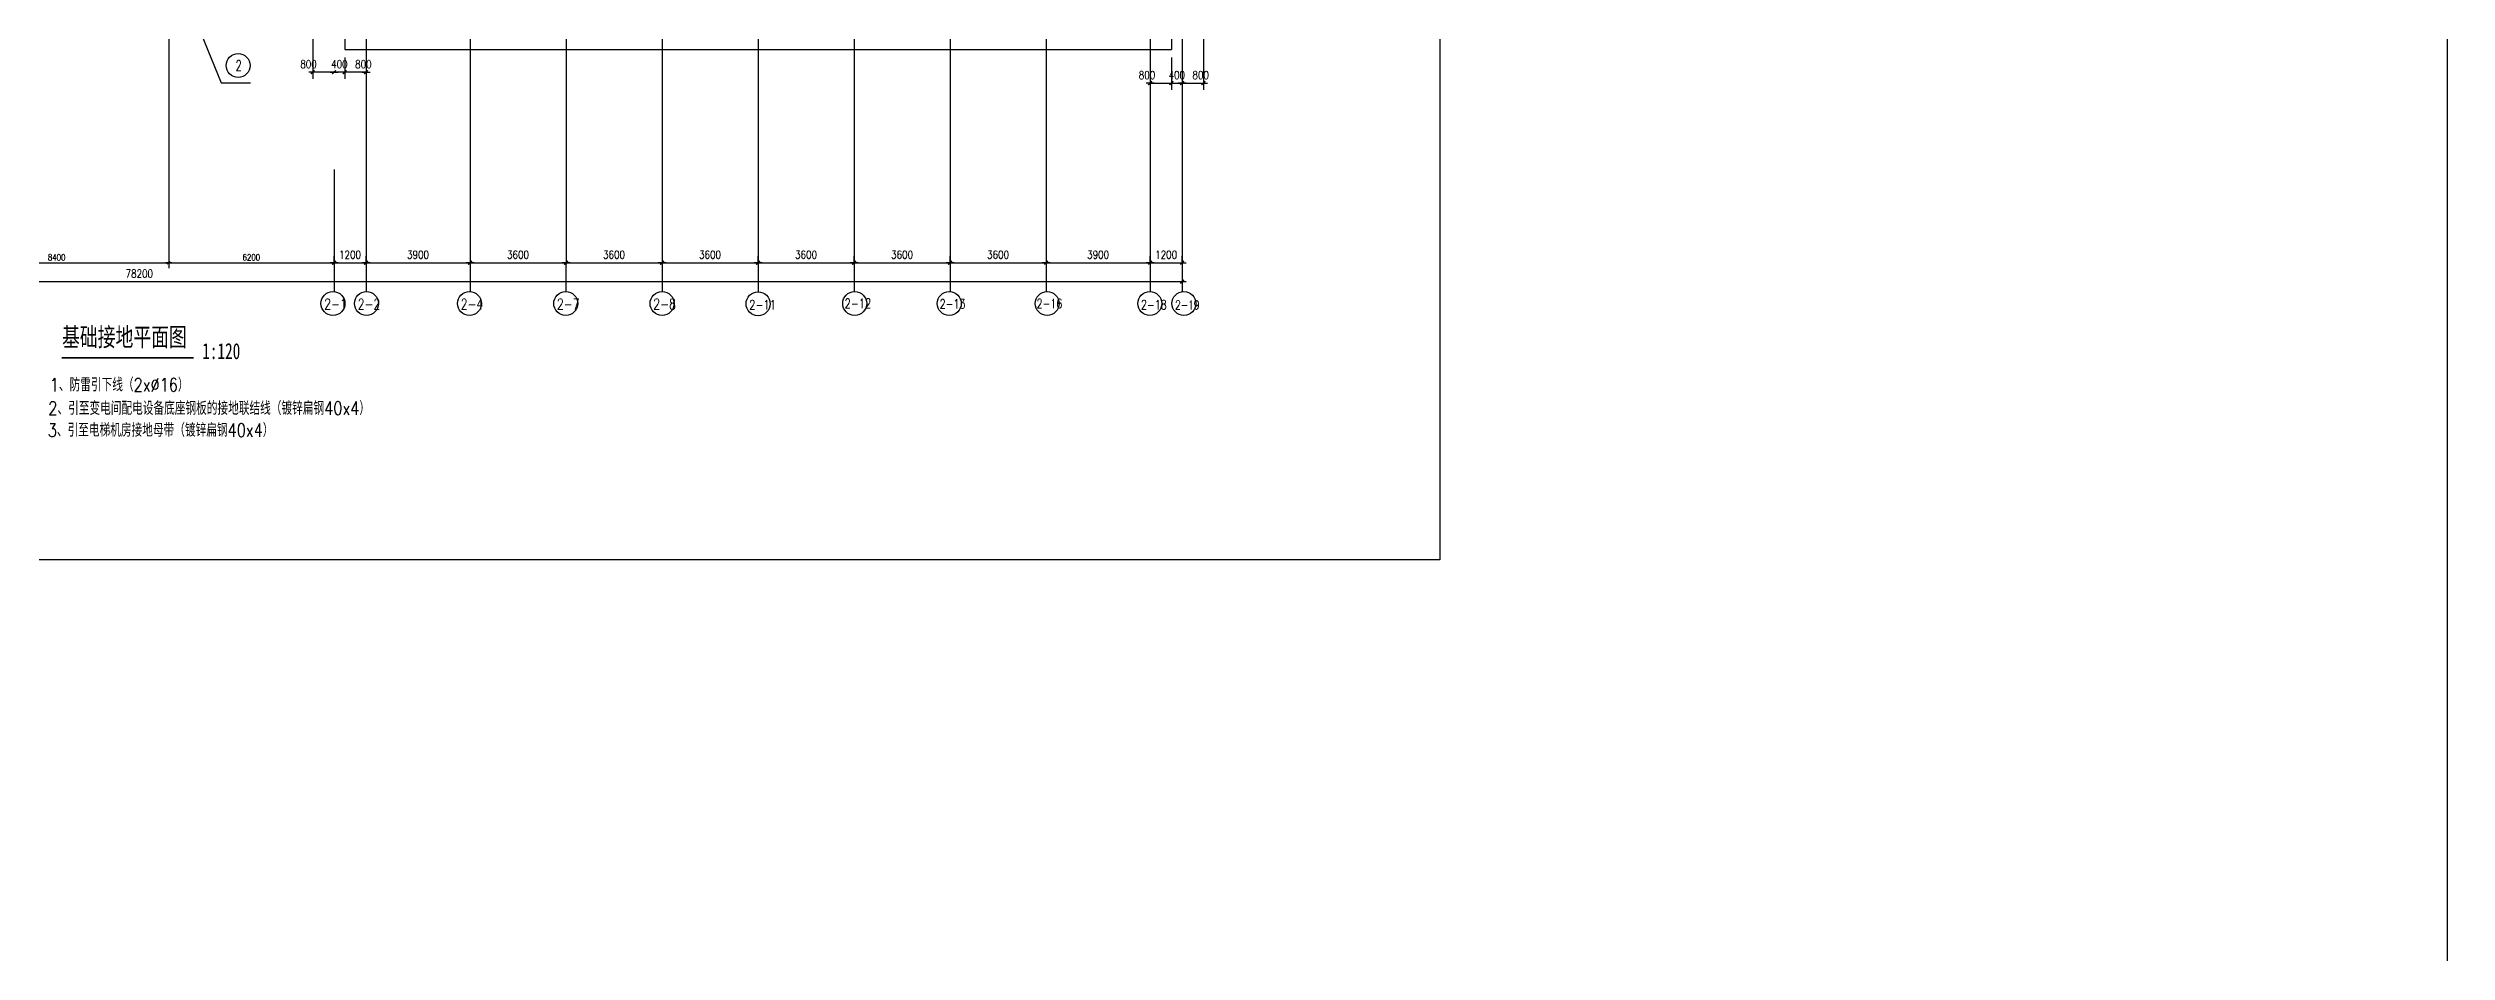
# Model space of a CAD drawing. Extents: x -170759 to 304867, y -311201 to 112352.
# Drawn here: x 214914 to 304867, y -209859 to -175936 of the extents above; entities that cross this region are included whole.
import ezdxf

# ---------------------------------------------------------------- set-up
doc = ezdxf.new("R2010")
doc.units = 0
doc.layers.get('0').update_dxf_attribs({"linetype": 'CONTINUOUS'})
doc.layers.get('DEFPOINTS').update_dxf_attribs({"linetype": 'CONTINUOUS'})
for name, color, linetype in [('7', 8, 'CONTINUOUS'), ('WAL', 20, 'CONTINUOUS'), ('ZHUANG', 7, 'CONTINUOUS'), ('图层1', 1, 'CONTINUOUS')]:
    doc.layers.add(name, color=color, linetype=linetype)
doc.styles.add('_HZTXT', font='txt.shx', dxfattribs={"width": 0.8, "bigfont": 'HZTXT.shx'})
doc.styles.add('DIM_FONT', font='SIMPLEX.shx', dxfattribs={"width": 0.8})
doc.styles.add('SONG', font='SimSun.ttf', dxfattribs={"height": 600})
doc.styles.add('STYLE1', font='txt.shx', dxfattribs={"width": 0.8, "bigfont": 'HZTXT.shx'})
doc.dimstyles.new('NORMAL', dxfattribs={"dimtxt": 300, "dimasz": 1, "dimexe": 250, "dimexo": 300, "dimgap": 150, "dimtad": 1, "dimdec": 0, "dimzin": 0, "dimdsep": 46, "dimtxsty": 'DIM_FONT', "dimblk": '_DIMX', "dimblk1": '_DIMX', "dimblk2": '_DIMX', "dimsah": 1, "dimcen": 2.5, "dimclrt": 7, "dimadec": 0, "dimazin": 0, "dimtfac": 1, "dimtdec": 0, "dimtix": 1, "dimtmove": 2, "dimatfit": 3, "dimldrblk": '_DIMX', "dimfxl": 0, "dimtolj": 1, "dimtzin": 0, "dimarcsym": 0})

# ---------------------------------------------------------------- blocks, each defined once
blk = doc.blocks.new('_DIMX')
blk.add_line((-150, 0), (150, 0))
at = {"const_width": 50}
blk.add_lwpolyline([(-70, -70), (70, 70)], dxfattribs=at)
blk = doc.blocks.new('*D123')
at = {"layer": 'DEFPOINTS', "color": 0}
for p in [(219439, -174852, 0), (225639, -180253), (225639, -183995)]:
    blk.add_point(p, dxfattribs=at)
at = {"layer": 'WAL', "color": 0, "lineweight": -2}
for p, q in [((225639, -180493), (225639, -184195)), ((219440, -183995), (225638, -183995))]:
    blk.add_line(p, q, dxfattribs=at)
at = {"layer": 'WAL', "color": 0, "lineweight": -2, "xscale": 0.8, "yscale": 0.8, "zscale": 0.8, "rotation": 180}
blk.add_blockref('_DIMX', (219439, -183995), dxfattribs=at)
at = {"layer": 'WAL', "color": 0, "lineweight": -2, "xscale": 0.8, "yscale": 0.8, "zscale": 0.8}
blk.add_blockref('_DIMX', (225639, -183995), dxfattribs=at)
at = {"layer": 'WAL', "color": 7, "insert": (222539, -183795), "char_height": 240, "attachment_point": 5, "style": '_HZTXT'}
blk.add_mtext('\\A1;6200', dxfattribs=at)
blk = doc.blocks.new('*D124')
at = {"layer": 'DEFPOINTS', "color": 0}
for p in [(219439, -174852, 0), (211039, -184294, 0), (219439, -183995)]:
    blk.add_point(p, dxfattribs=at)
at = {"layer": 'WAL', "color": 0, "lineweight": -2}
for p, q in [((219439, -175092), (219439, -184195)), ((211040, -183995), (219438, -183995))]:
    blk.add_line(p, q, dxfattribs=at)
at = {"layer": 'WAL', "color": 0, "lineweight": -2, "xscale": 0.8, "yscale": 0.8, "zscale": 0.8, "rotation": 180}
blk.add_blockref('_DIMX', (211039, -183995), dxfattribs=at)
at = {"layer": 'WAL', "color": 0, "lineweight": -2, "xscale": 0.8, "yscale": 0.8, "zscale": 0.8}
blk.add_blockref('_DIMX', (219439, -183995), dxfattribs=at)
at = {"layer": 'WAL', "color": 7, "insert": (215239, -183795), "char_height": 240, "attachment_point": 5, "style": '_HZTXT'}
blk.add_mtext('\\A1;8400', dxfattribs=at)
blk = doc.blocks.new('*D157')
at = {"layer": 'DEFPOINTS', "color": 0}
for p in [(226039, -175997, 0), (225639, -176844, 0), (225639, -176844)]:
    blk.add_point(p, dxfattribs=at)
at = {"layer": 'WAL', "color": 0, "lineweight": -2}
for p, q in [((226039, -176297), (226039, -177094)), ((225638, -176844), (225637, -176844)), ((225639, -176544), (225639, -176594)), ((226039, -176844), (225639, -176844)), ((226040, -176844), (226041, -176844))]:
    blk.add_line(p, q, dxfattribs=at)
blk.add_blockref('_DIMX', (225639, -176844), dxfattribs=at)
at = {"layer": 'WAL', "color": 0, "lineweight": -2, "rotation": 180}
blk.add_blockref('_DIMX', (226039, -176844), dxfattribs=at)
at = {"layer": 'WAL', "color": 7, "insert": (225839, -176544), "char_height": 300, "attachment_point": 5, "style": 'DIM_FONT'}
blk.add_mtext('\\A1;400', dxfattribs=at)
blk = doc.blocks.new('*D158')
at = {"layer": 'DEFPOINTS', "color": 0}
for p in [(226039, -175997, 0), (226839, -175997, 0), (226039, -176844)]:
    blk.add_point(p, dxfattribs=at)
at = {"layer": 'WAL', "color": 0, "lineweight": -2}
for p, q in [((226039, -176297), (226039, -177094)), ((226839, -176297), (226839, -177094)), ((226838, -176844), (226040, -176844))]:
    blk.add_line(p, q, dxfattribs=at)
at = {"layer": 'WAL', "color": 0, "lineweight": -2, "rotation": 180}
blk.add_blockref('_DIMX', (226039, -176844), dxfattribs=at)
at = {"layer": 'WAL', "color": 0, "lineweight": -2}
blk.add_blockref('_DIMX', (226839, -176844), dxfattribs=at)
at = {"layer": 'WAL', "color": 7, "insert": (226739, -176544), "char_height": 300, "attachment_point": 5, "style": 'DIM_FONT'}
blk.add_mtext('\\A1;800', dxfattribs=at)
blk = doc.blocks.new('*D159')
at = {"layer": 'DEFPOINTS', "color": 0}
for p in [(224839, -171797, 0), (224839, -176844), (225639, -176844, 0)]:
    blk.add_point(p, dxfattribs=at)
at = {"layer": 'WAL', "color": 0, "lineweight": -2}
for p, q in [((224839, -172097), (224839, -177094)), ((225638, -176844), (224840, -176844)), ((225639, -176544), (225639, -176594))]:
    blk.add_line(p, q, dxfattribs=at)
at = {"layer": 'WAL', "color": 0, "lineweight": -2, "rotation": 180}
blk.add_blockref('_DIMX', (224839, -176844), dxfattribs=at)
at = {"layer": 'WAL', "color": 0, "lineweight": -2}
blk.add_blockref('_DIMX', (225639, -176844), dxfattribs=at)
at = {"layer": 'WAL', "color": 7, "insert": (224683, -176544), "char_height": 300, "attachment_point": 5, "style": 'DIM_FONT'}
blk.add_mtext('\\A1;800', dxfattribs=at)
blk = doc.blocks.new('*D160')
at = {"layer": 'DEFPOINTS', "color": 0}
for p in [(257039, -175997, 0), (257439, -177157, 0), (257439, -177254)]:
    blk.add_point(p, dxfattribs=at)
at = {"layer": 'WAL', "color": 0, "lineweight": -2}
for p, q in [((257039, -176297), (257039, -177504)), ((257038, -177254), (257037, -177254)), ((257039, -177254), (257439, -177254)), ((257439, -177457), (257439, -177504)), ((257440, -177254), (257441, -177254))]:
    blk.add_line(p, q, dxfattribs=at)
blk.add_blockref('_DIMX', (257039, -177254), dxfattribs=at)
at = {"layer": 'WAL', "color": 0, "lineweight": -2, "rotation": 180}
blk.add_blockref('_DIMX', (257439, -177254), dxfattribs=at)
at = {"layer": 'WAL', "color": 7, "insert": (257239, -176954), "char_height": 300, "attachment_point": 5, "style": 'DIM_FONT'}
blk.add_mtext('\\A1;400', dxfattribs=at)

msp = doc.modelspace()

# ---------------------------------------------------------------- linework, layer by layer
for points in [[(-170759.14145, 112352.10486), (304866.65484, 112352.10486), (304866.65484, -311200.85332), (-170759.14145, -311200.85332)], [(168597.11361, -125589.75564), (267104.50552, -125589.75564), (267104.50552, -195144.17995), (168597.11361, -195144.17995)]]:
    msp.add_lwpolyline(points, close=True)
at = {"layer": 'WAL', "color": 4}
for p, q in [((257439.22853, -158820.11868), (257439.22853, -183248.75652)), ((237939.22853, -164996.52505), (237939.22853, -183248.75652)), ((241539.22853, -164876.52505), (241539.22853, -185085.4652)), ((245139.22853, -164996.52505), (245139.22853, -183248.75652)), ((230739.22853, -166796.52505), (230739.22853, -183248.75652)), ((234339.22853, -166676.52505), (234339.22853, -183248.75652)), ((248739.22853, -166676.52505), (248739.22853, -183248.75652)), ((252339.22853, -166796.52505), (252339.22853, -183248.75652)), ((226839.22853, -170876.52505), (226839.22853, -183248.75652)), ((256239.22853, -170876.52505), (256239.22853, -183248.75652)), ((226039.22853, -171796.52505, 0), (226039.22853, -175996.52505, 0)), ((257039.22853, -171796.52505, 0), (257039.22853, -175996.52505, 0)), ((226039.22853, -175996.52505, 0), (257039.22853, -175996.52505, 0)), ((225639.22853, -183033.19684), (225639.22853, -185075.02852)), ((226839.22853, -183033.19684), (226843.47297, -185075.16803)), ((230739.22853, -183033.19684), (230739.22853, -185075.02852)), ((234339.22853, -183033.19684), (234324.78012, -185075.02852)), ((237939.22853, -183033.19684), (237939.22853, -185085.52608, 0)), ((245139.22853, -183033.19684), (245139.22853, -185075.02852)), ((248739.22853, -183033.19684), (248739.22853, -185075.02852)), ((252339.22853, -183033.19684), (252339.22853, -185075.02852)), ((256239.22853, -183033.19684), (256239.22853, -185075.02852)), ((257439.22853, -183033.19684), (257439.22853, -185080.17174, 0))]:
    msp.add_line(p, q, dxfattribs=at)
for centre in [(225600.45531, -185524.79649), (226854.90386, -185524.79649), (230717.5797, -185524.79649), (234327.0574, -185524.79649), (237939.22853, -185524.79649, 0), (241539.22853, -185535.23894), (245162.25922, -185524.79649), (248707.44239, -185524.79649), (252379.19475, -185524.79649), (256225.87941, -185524.79649), (257507.0905, -185524.79649)]:
    msp.add_circle(centre, 449.77374, dxfattribs=at)
at = {"layer": 'ZHUANG', "color": 7, "linetype": 'ByBlock', "const_width": 70, "elevation": 0}
msp.add_lwpolyline([(215430.75088, -187565.44063), (220372.61642, -187565.44063)], dxfattribs=at)
at = {"layer": '图层1', "color": 0, "linetype": 'ByBlock'}
for p, q in [((220268.02846, -174460.7582, 0), (221407.33144, -177243.25904, 0)), ((221407.33144, -177243.25904, 0), (222505.95425, -177243.25904, 0))]:
    msp.add_line(p, q, dxfattribs=at)
msp.add_circle((222044.12877, -176594.51345), 449.77374, dxfattribs=at)

# ---------------------------------------------------------------- texts
at = {"layer": '7', "color": 4}
for s, height, style, width, p in [('基础接地平面图', 700, 'SONG', 0.7, (215440.35722, -187129.13171, 0)), ('1:120', 600, 'SONG', 0.7, (220695.99551, -187609.11688, 0)), ('1、防雷引下线（2x%%c16）', 500, '_HZTXT', 0.8, (214980.81214, -188823.60683, 0)), ('2、引至变电间配电设备底座钢板的接地联结线（镀锌扁钢40x4）', 500, '_HZTXT', 0.8, (214925.19027, -189704.8511, 0)), ('3、引至电梯机房接地母带（镀锌扁钢40x4）', 500, '_HZTXT', 0.8, (214905.19027, -190524.8511, 0))]:
    msp.add_text(s, height=height, dxfattribs=dict(at, style=style, width=width)).set_placement(p)
at = {"layer": 'WAL', "color": 4, "style": 'STYLE1', "width": 0.75}
for s, height, p in [('2-1', 400, (225270.45836, -185744.97358)), ('2-2', 400, (226524.90691, -185744.97358)), ('2-4', 400, (230387.58275, -185744.97358)), ('2-7', 400, (233997.06045, -185744.97358)), ('2-8', 400, (237609.23159, -185744.97358, 0)), ('2-11', 360, (241209.23159, -185755.41603)), ('2-12', 360, (244786.062, -185698.80548)), ('2-13', 350, (248349.72528, -185717.27283)), ('2-16', 350, (251979.5301, -185698.56076)), ('2-18', 350, (255895.88246, -185744.97358)), ('2-19', 330, (257177.09355, -185744.97358))]:
    msp.add_text(s, height=height, dxfattribs=at).set_placement(p)
at = {"layer": '图层1', "color": 0, "linetype": 'ByBlock', "style": 'STYLE1', "width": 0.65}
msp.add_text('2', height=400, dxfattribs=at).set_placement((221953.72208, -176795.4261))

# ---------------------------------------------------------------- dimensions: what is measured, and where the dimension line sits
at = {"layer": 'WAL', "color": 4}
for base, p1, p2, picture, middle in [((224839.22853, -176844.16672, 0), (225639.22853, -176844.16672, 0), (224839.22853, -171796.52505, 0), '*D159', (224682.90074, -176544.16672, 0)), ((226039.22853, -176844.16672, 0), (226839.22853, -175996.52505, 0), (226039.22853, -175996.52505, 0), '*D158', (226738.88138, -176544.16672, 0))]:
    dim = msp.add_linear_dim(base=base, p1=p1, p2=p2, dimstyle='NORMAL', override={"dimlfac": 1}, dxfattribs=at)
    dim.commit()
    dim.dimension.update_dxf_attribs({"geometry": picture, "text_midpoint": middle, "dimtype": 160})
for base, p1, p2, location in [((258239.22853, -177254.36504, 0), (257439.22853, -177157.4346), (258239.22853, -171796.52505, 0), (258136.28151, -176954.36504, 0)), ((257039.22853, -177254.36504, 0), (256239.22853, -175996.52505, 0), (257039.22853, -175996.52505, 0), (256121.30625, -176954.36504, 0))]:
    msp.add_linear_dim(base=base, p1=p1, p2=p2, location=location, dimstyle='NORMAL', override={"dimlfac": 1}, dxfattribs=at).render()
for base, p1, p2, override, picture, middle in [((219439.22853, -183994.72392, 0), (211039.22853, -184293.75859), (219439.22853, -174851.52505), {"dimscale": 0.8, "dimgap": 100, "dimlfac": 1, "dimtxsty": '_HZTXT', "dimse1": 1, "dimtfac": 0.8}, '*D124', (215239.22853, -183794.72392, 0)), ((225639.22853, -183994.72392, 0), (219439.22853, -174851.52505), (225639.22853, -180253.06565, 0), {"dimscale": 0.8, "dimgap": 100, "dimlfac": 1, "dimtxsty": '_HZTXT', "dimse1": 1, "dimtfac": 0.8}, '*D123', (222539.22853, -183794.72392, 0)), ((225639.22853, -176844.16672, 0), (226039.22853, -175996.52505, 0), (225639.22853, -176844.16672, 0), {"dimlfac": 1}, '*D157', (225839.22853, -176544.16672, 0)), ((257439.22853, -177254.36504, 0), (257039.22853, -175996.52505, 0), (257439.22853, -177157.4346), {"dimlfac": 1}, '*D160', (257239.22853, -176954.36504, 0))]:
    dim = msp.add_linear_dim(base=base, p1=p1, p2=p2, dimstyle='NORMAL', override=override, dxfattribs=at)
    dim.commit()
    dim.dimension.update_dxf_attribs({"geometry": picture, "text_midpoint": middle})
for base, p1, p2 in [((226839.22853, -183994.10792, 0), (225639.22853, -184293.14259), (226839.22853, -184293.14259)), ((230739.22853, -183994.10792, 0), (226839.22853, -184293.14259), (230739.22853, -183994.10792)), ((234339.22853, -183994.10792, 0), (230739.22853, -183994.10792), (234339.22853, -183994.10792)), ((237939.22853, -183994.10792, 0), (234339.22853, -183994.10792), (237939.22853, -183994.10792)), ((241539.22853, -183994.10792, 0), (237939.22853, -183994.10792), (241539.22853, -184293.14259)), ((245139.22853, -183994.10792, 0), (241539.22853, -184293.14259), (245139.22853, -184293.14259)), ((248739.22853, -183994.10792, 0), (245139.22853, -184293.14259), (248739.22853, -184293.14259)), ((252339.22853, -183994.10792, 0), (248739.22853, -184293.14259), (252339.22853, -183994.10792)), ((256239.22853, -183994.10792, 0), (252339.22853, -183994.10792), (256239.22853, -184293.14259)), ((257439.22853, -183994.10792, 0), (256239.22853, -184293.14259), (257439.22853, -184293.14259)), ((257439.22853, -184703.13218, 0), (179239.22853, -184293.75859), (257439.22853, -184293.75859, 0))]:
    msp.add_linear_dim(base=base, p1=p1, p2=p2, dimstyle='NORMAL', override={"dimlfac": 1}, dxfattribs=at).render()

doc.saveas('drawing.dxf')
